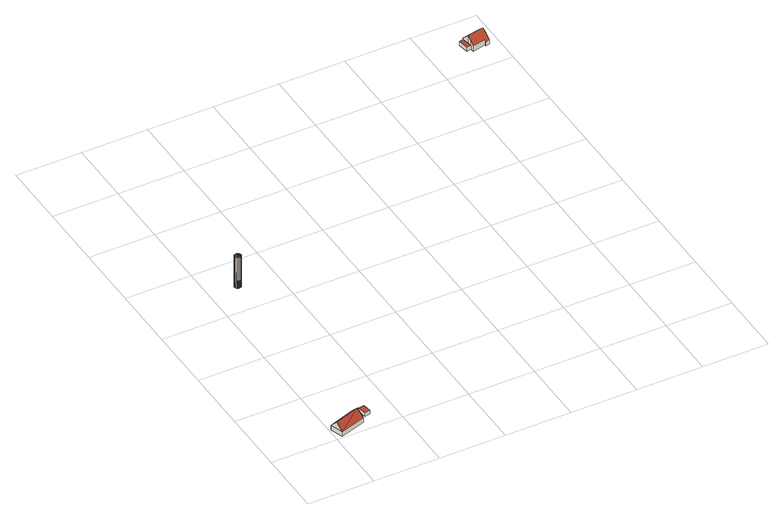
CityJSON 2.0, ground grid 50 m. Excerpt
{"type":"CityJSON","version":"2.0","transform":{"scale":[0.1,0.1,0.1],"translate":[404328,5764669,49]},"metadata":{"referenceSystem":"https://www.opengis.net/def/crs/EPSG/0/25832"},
"CityObjects":{
"building1":{"type":"Building","attributes":{"Gemeindeschluessel":"05515000","Geometrietyp2DReferenz":"3000","function":"31001_1000","roofType":"3100","measuredHeight":9.4},"address":[{"country":"Germany","locality":"Münster","thoroughfareNumber":"217","thoroughfareName":"Kleiheide"}],"geometry":[{"type":"Solid","lod":"2","boundaries":[[[[0,1,2,3]],[[4,5,1,0]],[[6,7,5,4]],[[3,2,7,6]],[[0,8,4]],[[6,9,3]],[[9,8,0]],[[0,3,9]],[[6,4,8]],[[8,9,6]],[[1,5,7,2]]]],"semantics":{"surfaces":[{"type":"WallSurface"},{"type":"RoofSurface"},{"type":"GroundSurface"}],"values":[[0,0,0,0,0,0,1,1,1,1,2]]}}]},
"building2":{"type":"Building","attributes":{"Gemeindeschluessel":"05515000","Geometrietyp2DReferenz":"3000","function":"31001_1310","roofType":"1000","measuredHeight":3},"geometry":[{"type":"Solid","lod":"2","boundaries":[[[[10,11,12,13]],[[14,15,11,10]],[[16,17,15,14]],[[13,12,17,16]],[[14,10,13,16]],[[11,15,17,12]]]],"semantics":{"surfaces":[{"type":"WallSurface"},{"type":"RoofSurface"},{"type":"GroundSurface"}],"values":[[0,0,0,0,1,2]]}}]},
"building3":{"type":"Building","attributes":{"Geometrietyp2DReferenz":"1000","Gemeindeschluessel":"05515000","function":"51002_1251","roofType":"9999","measuredHeight":25.81},"geometry":[{"type":"Solid","lod":"2","boundaries":[[[[18,19,20]],[[19,21,20]],[[22,23,18]],[[23,19,18]],[[24,25,22]],[[25,23,22]],[[26,27,24]],[[27,25,24]],[[28,29,26]],[[29,27,26]],[[30,31,28]],[[31,29,28]],[[32,33,30]],[[33,31,30]],[[34,35,32]],[[35,33,32]],[[36,37,34]],[[37,35,34]],[[38,39,36]],[[39,37,36]],[[40,41,38]],[[41,39,38]],[[42,43,40]],[[43,41,40]],[[44,45,42]],[[45,43,42]],[[46,47,44]],[[47,45,44]],[[48,49,46]],[[49,47,46]],[[50,51,48]],[[51,49,48]],[[52,53,50]],[[53,51,50]],[[54,55,52]],[[55,53,52]],[[56,57,54]],[[57,55,54]],[[20,21,56]],[[21,57,56]],[[21,19,57]],[[19,23,57]],[[23,25,57]],[[25,27,57]],[[27,29,57]],[[29,31,57]],[[31,33,57]],[[33,35,57]],[[35,37,57]],[[37,39,57]],[[39,41,57]],[[41,43,57]],[[43,45,57]],[[45,47,57]],[[47,49,57]],[[49,51,57]],[[51,53,57]],[[53,55,57]],[[18,20,22]],[[20,56,22]],[[56,54,22]],[[54,52,22]],[[52,50,22]],[[50,48,22]],[[48,46,22]],[[46,44,22]],[[44,42,22]],[[42,40,22]],[[40,38,22]],[[38,36,22]],[[36,34,22]],[[34,32,22]],[[32,30,22]],[[30,28,22]],[[28,26,22]],[[26,24,22]]]],"semantics":{"surfaces":[{"type":"WallSurface"},{"type":"GroundSurface"},{"type":"RoofSurface"}],"values":[[0,0,0,0,0,0,0,0,0,0,0,0,0,0,0,0,0,0,0,0,0,0,0,0,0,0,0,0,0,0,0,0,0,0,0,0,0,0,0,0,1,1,1,1,1,1,1,1,1,1,1,1,1,1,1,1,1,1,2,2,2,2,2,2,2,2,2,2,2,2,2,2,2,2,2,2]]}}]},
"building4":{"type":"Building","attributes":{"Gemeindeschluessel":"05515000","Geometrietyp2DReferenz":"3000","function":"31001_1000"},"address":[{"country":"Germany","locality":"Münster","thoroughfareNumber":"201","thoroughfareName":"Sandruper Straße"}],"children":["building4-1","building4-2"]},
"building4-1":{"type":"BuildingPart","attributes":{"roofType":"1000","measuredHeight":3.32},"parents":["building4"],"geometry":[{"type":"Solid","lod":"2","boundaries":[[[[58,59,60,61]],[[62,63,59,58]],[[61,60,64,65]],[[66,62,58,61,65]],[[59,63,67,64,60]],[[67,66,65,64]],[[63,62,66,67]]]],"semantics":{"surfaces":[{"type":"WallSurface"},{"type":"RoofSurface"},{"type":"GroundSurface"},{"type":"ClosureSurface"}],"values":[[0,0,0,1,2,3,3]]}}]},
"building4-2":{"type":"BuildingPart","attributes":{"roofType":"3100","measuredHeight":9.7},"parents":["building4"],"geometry":[{"type":"Solid","lod":"2","boundaries":[[[[68,69,70,71]],[[72,73,69,68]],[[74,64,73,72]],[[65,64,74]],[[75,76,63,62,77]],[[78,79,76,75]],[[80,81,79,78]],[[82,83,81,80]],[[84,85,83,82]],[[71,70,85,84]],[[78,75,77,86,80]],[[74,72,68,71,84,82,80,86]],[[69,73,64,67,63,76,79,81,83,85,70]],[[65,74,86,66]],[[64,65,66,67]],[[62,66,86,77]],[[66,62,63,67]]]],"semantics":{"surfaces":[{"type":"WallSurface"},{"type":"RoofSurface"},{"type":"GroundSurface"},{"type":"ClosureSurface"}],"values":[[0,0,0,0,0,0,0,0,0,0,1,1,2,0,3,0,3]]}}]}
},
"vertices":[
[201,171,51],[201,171,12],[9,105,12],[9,105,51],[236,69,51],[236,69,12],[43,4,51],[43,4,12],[218,120,106],[26,54,106],
[311,197,40],[311,197,10],[267,189,10],[267,189,40],[322,131,40],[322,131,10],[278,124,40],[278,124,10],
[238,1763,262],[238,1763,4],[234,1770,262],[234,1770,4],[241,1756,262],[241,1756,4],[241,1748,262],[241,1748,4],[238,1741,262],[238,1741,4],[234,1734,262],[234,1734,4],[227,1730,262],[227,1730,4],[220,1727,262],[220,1727,4],[212,1727,262],[212,1727,4],[205,1730,262],[205,1730,4],[198,1734,262],[198,1734,4],[194,1741,262],[194,1741,4],[191,1748,262],[191,1748,4],[191,1756,262],[191,1756,4],[194,1763,262],[194,1763,4],[198,1770,262],[198,1770,4],[205,1774,262],[205,1774,4],[212,1777,262],[212,1777,4],[220,1777,262],[220,1777,4],[227,1774,262],[227,1774,4],
[2744,3273,41],[2744,3273,8],[2759,3195,8],[2759,3195,41],[2776,3280,41],[2776,3280,8],[2792,3201,8],[2792,3201,41],[2787,3227,41],[2787,3227,8],
[2895,3193,53],[2895,3193,8],[2897,3184,8],[2897,3184,43],[2797,3174,53],[2797,3174,8],[2792,3201,79],[2904,3306,53],[2904,3306,8],[2776,3280,53],[2912,3269,89],[2912,3269,8],[2915,3253,105],[2915,3253,8],[2919,3232,85],[2919,3232,8],[2927,3190,43],[2927,3190,8],[2787,3227,105]
]}
